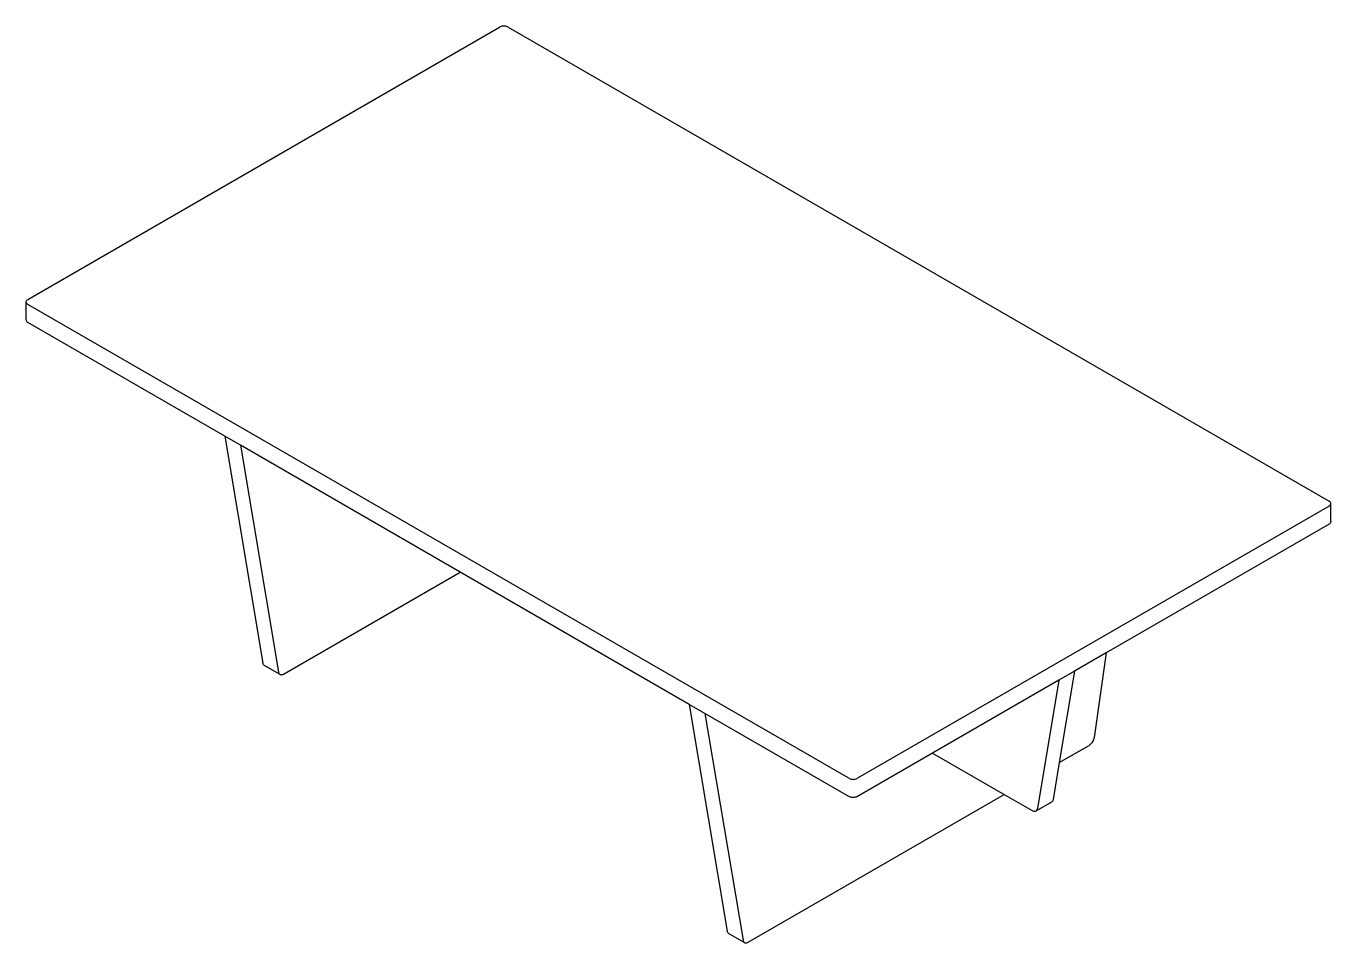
# Model space of a CAD drawing. Header units: millimetres. Extents: x -623 to 434, y -236 to 507.
import ezdxf

# ---------------------------------------------------------------- set-up
doc = ezdxf.new("R2010")
doc.units = ezdxf.units.MM

msp = doc.modelspace()

# ---------------------------------------------------------------- linework, layer by layer
for p, q in [((-621.2, 285.3), (-239.4, 505.8)), ((-238.8, 506.1), (-239.4, 505.8)), ((-238.1, 506.3), (-238.8, 506.1)), ((-237.4, 506.5), (-238.1, 506.3)), ((-236.6, 506.6), (-237.4, 506.5)), ((-235.9, 506.6), (-236.6, 506.6)), ((-235.1, 506.6), (-235.9, 506.6)), ((-234.3, 506.5), (-235.1, 506.6)), ((-233.6, 506.3), (-234.3, 506.5)), ((-232.9, 506.1), (-233.6, 506.3)), ((-232.3, 505.8), (-232.9, 506.1)), ((-232.3, 505.8), (432.4, 122)), ((-621.7, 285), (-621.2, 285.3)), ((-622.7, 283.3), (-622.6, 283.7)), ((-622.7, 268.6), (-622.7, 283.3)), ((-622.6, 282.8), (-622.7, 283.3)), ((-622.6, 283.7), (-622.5, 284.2)), ((-622.5, 282.4), (-622.6, 282.8)), ((-622.5, 284.2), (-622.2, 284.6)), ((-622.2, 282), (-622.5, 282.4)), ((-622.2, 284.6), (-621.7, 285)), ((-621.7, 281.6), (-622.2, 282)), ((-621.2, 281.2), (-621.7, 281.6)), ((43.4, -102.5), (-621.2, 281.2)), ((-622.7, 268.6), (-622.6, 268.1)), ((-622.6, 268.1), (-622.5, 267.7)), ((-622.5, 267.7), (-622.2, 267.3)), ((-622.2, 267.3), (-621.7, 266.9)), ((-621.7, 266.9), (-621.2, 266.5)), ((-461.9, 174.5), (-621.2, 266.5)), ((-461.9, 174.5), (-431.1, -9.2)), ((-449.2, 167.2), (-461.9, 174.5)), ((-449.2, 167.2), (-418.4, -16.5)), ((-271.2, 64.4), (-449.2, 167.2)), ((432.4, 117.9), (50.5, -102.5)), ((432.9, 121.7), (432.4, 122)), ((432.4, 117.9), (432.9, 118.3)), ((433.3, 121.3), (432.9, 121.7)), ((432.9, 118.3), (433.3, 118.7)), ((433.6, 120.9), (433.3, 121.3)), ((433.3, 118.7), (433.6, 119.1)), ((433.8, 120.4), (433.6, 120.9)), ((433.6, 119.1), (433.8, 119.5)), ((433.8, 120), (433.8, 120.4)), ((433.8, 105.3), (433.8, 120)), ((433.8, 119.5), (433.8, 120)), ((432.4, 103.2), (251.9, -1)), ((432.9, 103.6), (432.4, 103.2)), ((433.3, 104), (432.9, 103.6)), ((433.6, 104.4), (433.3, 104)), ((433.8, 104.8), (433.6, 104.4)), ((433.8, 105.3), (433.8, 104.8)), ((-414.2, -18.1), (-271.2, 64.4)), ((-85.7, -42.7), (-271.2, 64.4)), ((-431, -9.7), (-431.1, -9.2)), ((-430.8, -10.2), (-431, -9.7)), ((-430.5, -10.6), (-430.8, -10.2)), ((251.9, -1), (226.3, -15.7)), ((251.9, -1), (242.2, -69.5)), ((-430.1, -10.9), (-430.5, -10.6)), ((-417.4, -18.3), (-430.1, -10.9)), ((-418.4, -16.5), (-418.3, -17.1)), ((-418.3, -17.1), (-418, -17.5)), ((-418, -17.5), (-417.7, -18)), ((-417.7, -18), (-417.4, -18.3)), ((-417.4, -18.3), (-416.9, -18.5)), ((-416.9, -18.5), (-416.4, -18.6)), ((-416.4, -18.6), (-415.9, -18.7)), ((-415.9, -18.7), (-415.4, -18.6)), ((-415.4, -18.6), (-414.8, -18.4)), ((-414.8, -18.4), (-414.2, -18.1)), ((226.3, -15.7), (213.6, -23.1)), ((226.3, -15.7), (213.9, -89.8)), ((213.6, -23.1), (111.3, -82.1)), ((213.6, -23.1), (196.2, -127.1)), ((-85.7, -42.7), (-54.9, -226.4)), ((-73, -50), (-85.7, -42.7)), ((-73, -50), (-42.2, -233.7)), ((43.4, -117.2), (-73, -50)), ((239.8, -74.5), (240.3, -73.8)), ((240.3, -73.8), (240.8, -73.2)), ((240.8, -73.2), (241.2, -72.4)), ((241.2, -72.4), (241.6, -71.7)), ((241.6, -71.7), (241.9, -70.9)), ((241.9, -70.9), (242.1, -70.2)), ((242.1, -70.2), (242.2, -69.5)), ((111.3, -82.1), (50.5, -117.2)), ((111.3, -82.1), (169.3, -115.6)), ((213.9, -89.8), (238.1, -75.9)), ((238.1, -75.9), (238.7, -75.5)), ((238.7, -75.5), (239.2, -75)), ((239.2, -75), (239.8, -74.5)), ((213.9, -89.8), (208.9, -119.7)), ((43.4, -102.5), (44, -102.8)), ((44, -102.8), (44.7, -103.1)), ((44.7, -103.1), (45.4, -103.2)), ((45.4, -103.2), (46.2, -103.3)), ((46.2, -103.3), (47, -103.4)), ((47, -103.4), (47.8, -103.3)), ((47.8, -103.3), (48.5, -103.2)), ((48.5, -103.2), (49.3, -103.1)), ((49.3, -103.1), (49.9, -102.8)), ((49.9, -102.8), (50.5, -102.5)), ((-38.1, -235.3), (169.3, -115.6)), ((169.3, -115.6), (192, -128.7)), ((44, -117.5), (43.4, -117.2)), ((44.7, -117.8), (44, -117.5)), ((45.4, -117.9), (44.7, -117.8)), ((46.2, -118), (45.4, -117.9)), ((47, -118.1), (46.2, -118)), ((47.8, -118), (47, -118.1)), ((48.5, -117.9), (47.8, -118)), ((49.3, -117.8), (48.5, -117.9)), ((49.9, -117.5), (49.3, -117.8)), ((50.5, -117.2), (49.9, -117.5)), ((195.2, -128.9), (207.9, -121.5)), ((208.3, -121.2), (207.9, -121.5)), ((208.6, -120.8), (208.3, -121.2)), ((208.8, -120.3), (208.6, -120.8)), ((208.9, -119.7), (208.8, -120.3)), ((192, -128.7), (192.6, -129)), ((192.6, -129), (193.2, -129.2)), ((193.2, -129.2), (193.7, -129.2)), ((193.7, -129.2), (194.2, -129.2)), ((194.2, -129.2), (194.7, -129.1)), ((194.7, -129.1), (195.2, -128.9)), ((195.2, -128.9), (195.5, -128.5)), ((195.5, -128.5), (195.8, -128.1)), ((195.8, -128.1), (196, -127.6)), ((196, -127.6), (196.2, -127.1)), ((-54.8, -226.9), (-54.9, -226.4)), ((-54.6, -227.4), (-54.8, -226.9)), ((-54.3, -227.8), (-54.6, -227.4)), ((-53.9, -228.1), (-54.3, -227.8)), ((-41.2, -235.5), (-53.9, -228.1)), ((-42.2, -233.7), (-42.1, -234.2)), ((-42.1, -234.2), (-41.9, -234.7)), ((-41.9, -234.7), (-41.6, -235.1)), ((-41.6, -235.1), (-41.2, -235.5)), ((-41.2, -235.5), (-40.7, -235.7)), ((-40.7, -235.7), (-40.3, -235.8)), ((-40.3, -235.8), (-39.7, -235.9)), ((-39.7, -235.9), (-39.2, -235.8)), ((-39.2, -235.8), (-38.6, -235.6)), ((-38.6, -235.6), (-38.1, -235.3))]:
    msp.add_line(p, q)

doc.saveas('drawing.dxf')
